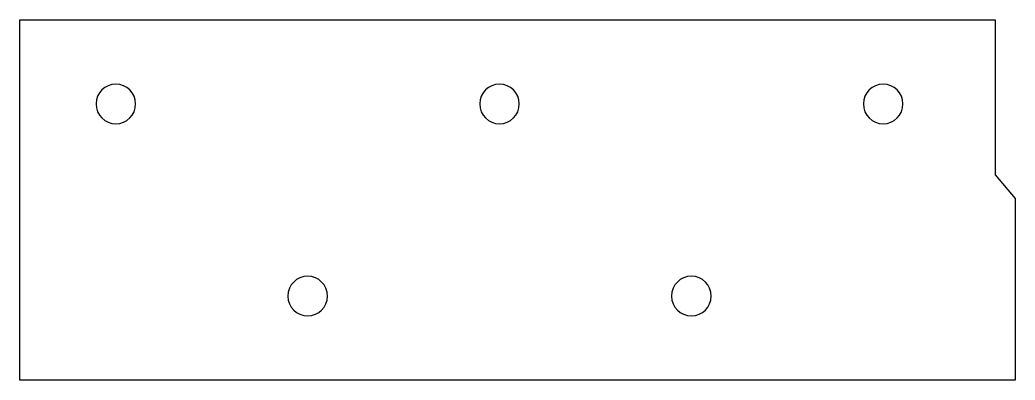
# Model space of a CAD drawing. Header units: millimetres. Extents: x 0 to 83, y 0 to 30.
import ezdxf

# ---------------------------------------------------------------- set-up
doc = ezdxf.new("R2010")
doc.units = ezdxf.units.MM

msp = doc.modelspace()

# ---------------------------------------------------------------- linework, layer by layer
at = {"layer": 'INTERIOR_PROFILES', "extrusion": (0, 0, -1)}
for centre in [(-8, 23), (-40, 23), (-72, 23), (-24, 7), (-56, 7)]:
    msp.add_circle(centre, 1.65, dxfattribs=at)
at = {"layer": 'OUTER_PROFILES'}
msp.add_lwpolyline([(0, 0), (0, 30), (81.34, 30), (81.34, 17.089), (83, 15.113), (83, 0)], close=True, dxfattribs=at)

doc.saveas('drawing.dxf')
